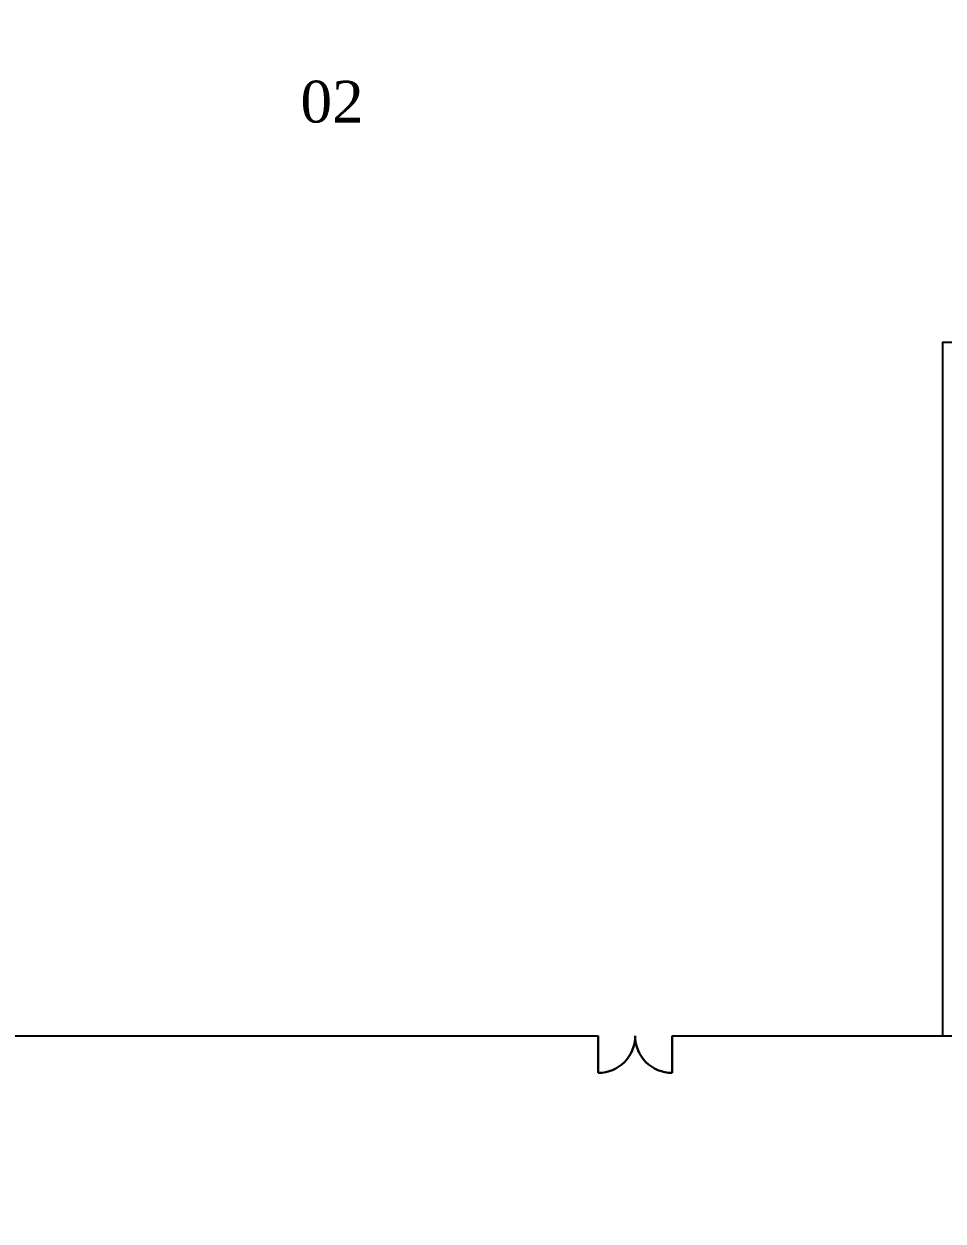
# Model space of a CAD drawing. Header units: inches. Extents: x 102447 to 288095, y 37526 to 105682.
# Drawn here: x 110364 to 111479, y 83738 to 85190 of the extents above; entities that cross this region are included whole.
import ezdxf

# ---------------------------------------------------------------- set-up
doc = ezdxf.new("R2010")
doc.units = ezdxf.units.IN
doc.header["$LTSCALE"] = 200
doc.header["$MEASUREMENT"] = 0
doc.styles.get("Standard").update_dxf_attribs({"font": 'Font - TrueType - Arial.ttf'})

msp = doc.modelspace()

# ---------------------------------------------------------------- hatches: boundary and pattern name
h = msp.add_hatch()
h.set_pattern_fill('GRASS', color=3, scale=100)
h.set_pattern_definition([(90, (104411.36, 74460.45), (-70.71068, 70.71068), [18.75, -122.67136]), (45, (104411.36, 74460.45), (-70.7107, 70.7107), [18.75, -81.25]), (135, (104411.36, 74460.45), (-70.7107, -70.7107), [18.75, -81.25])])
h.paths.add_polyline_path([(112371.9, 86941.4, 0.414214), (112290.9, 87022.5), (111897.9, 87023.8), (111897.9, 85219), (112290.9, 85219, 0.414214), (112371.9, 85300), (112371.9, 85574.9)])
h.paths.add_polyline_path([(112371.9, 84739, 0.414214), (112290.9, 84820.1), (111897.9, 84820.1), (111897.9, 84804), (111897, 84804), (111897, 83962.7), (112290.9, 83962.7, 0.414214), (112371.9, 84043.8)])
h.paths.add_polyline_path([(109278.6, 83417.6), (108069.3, 83417.6, 0.414214), (108019.3, 83367.6), (108019.3, 82980.8), (109278.6, 82980.8)])
h.paths.add_polyline_path([(108257.2, 83344.8), (108693.5, 83344.8), (108693.5, 83053.6), (108257.2, 83053.6)], flags=16)
h.paths.add_polyline_path([(108857.5, 83199.2, -1), (109175.2, 83199.2, -1)], flags=16)
h.paths.add_polyline_path([(108963.6, 83150.6), (109063.7, 83150.6), (109063.7, 83258.8), (108963.6, 83258.8)], flags=8)
h.paths.add_polyline_path([(108411, 83150.3), (108511.2, 83150.3), (108511.2, 83258.4), (108411, 83258.4)], flags=8)

# ---------------------------------------------------------------- linework, layer by layer
for p, q in [((110174.2, 83962.7), (111061, 83962.7)), ((111150.7, 83962.7), (111478.9, 83962.7))]:
    msp.add_line(p, q)
at = {"linetype": 'Continuous', "lineweight": 30}
for p, q in [((111061, 83962.7), (111061, 83917.9)), ((111150.7, 83917.9), (111150.7, 83962.7))]:
    msp.add_line(p, q, dxfattribs=at)
at = {"linetype": 'Continuous'}
msp.add_lwpolyline([(111478.9, 83962.7), (111897, 83962.7), (111897, 84804), (111478.9, 84804)], close=True, dxfattribs=at)
at = {"linetype": 'Continuous', "lineweight": 30}
for centre, start, end in [((111061, 83962.7), 270, 0), ((111150.7, 83962.7), 180, 270)]:
    msp.add_arc(centre, 44.9, start, end, dxfattribs=at)

# ---------------------------------------------------------------- texts
at = {"insert": (110738.1, 85095.6), "char_height": 50.663, "width": 1290.592, "attachment_point": 5}
msp.add_mtext('{\\fTimes New Roman|b0|i0|c0|p18;\\C7;02}', dxfattribs=at)

doc.saveas('drawing.dxf')
